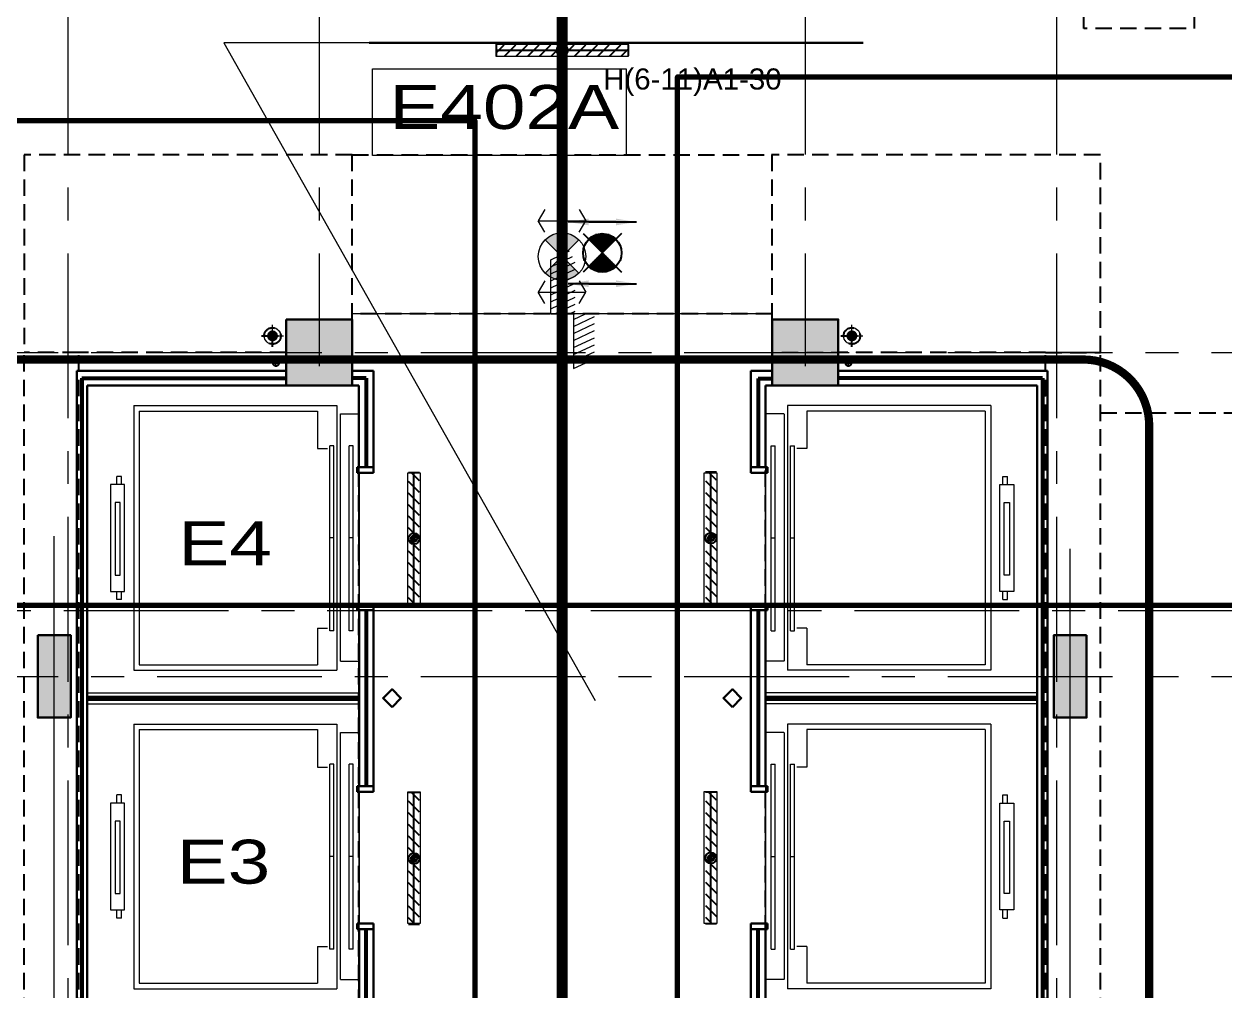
# Model space of a CAD drawing. Header units: inches. Extents: x -26500 to 0, y -3347 to 2257.
# Drawn here: x -22877 to -22439.6, y 788.6 to 1140.7 of the extents above; entities that cross this region are included whole.
import ezdxf
from ezdxf import colors
from ezdxf.entities.mleader import LeaderData, LeaderLine
from ezdxf.math import Vec2, Vec3

# ---------------------------------------------------------------- set-up
doc = ezdxf.new("R2010")
doc.units = ezdxf.units.IN
doc.header["$LTSCALE"] = 48
doc.header["$MEASUREMENT"] = 0
for name, pattern in [('A104$0$CENTER', [2, 1.25, -0.25, 0.25, -0.25]), ('A604$0$HIDDEN2', [0.1875, 0.125, -0.0625]), ('DASHED2', [0.375, 0.25, -0.125]), ('HIDDEN2', [0.1875, 0.125, -0.0625]), ('Matchline$0$DASHED', [0.75, 0.5, -0.25]), ('NB - 5th floor_plan$0$HIDDEN2', [0.1875, 0.125, -0.0625])]:
    doc.linetypes.add(name, pattern=pattern)
for name, color, linetype in [('A-Detl-Iden', 3, 'Continuous'), ('A104$0$A-ANNO-NOTE', 8, 'Continuous'), ('A104$0$A-ANNO-PATT- 4-12', 8, 'Continuous'), ('A104$0$A-ANNO-PATT-1-12', 8, 'Continuous'), ('A104$0$A-AREA-IDEN', 8, 'Continuous'), ('A104$0$A-COLS FLR 4-12', 8, 'Continuous'), ('A104$0$A-COLS-COL4-12', 8, 'Continuous'), ('A104$0$A-DOOR-FRAM', 8, 'Continuous'), ('A104$0$A-ELEV-DDBT', 8, 'Continuous'), ('A104$0$A-FLOR-EVTR', 8, 'Continuous'), ('A104$0$A-FLOR-OPENING', 8, 'Continuous'), ('A104$0$A-FLOR-SLAB', 8, 'Continuous'), ('A104$0$A-FLOR-SLEEVE', 8, 'Continuous'), ('A104$0$A-GRID-GRDP0-15', 8, 'Continuous'), ('A104$0$A-Roof-leader', 8, 'Continuous'), ('A104$0$A-SLAB-DEPRESSION', 8, 'Continuous'), ('A104$0$A-WALL-FULL-INTR', 8, 'Continuous'), ('A104$0$bc104 - A-WALL-FIRE', 8, 'Continuous'), ('A104$0$E-RISER-SLEEVE', 8, 'Continuous'), ('A104$0$Level 19', 8, 'Continuous'), ('A104$0$Level 46', 8, 'Continuous'), ('A104$0$S-BEAM-ELEV', 8, 'Continuous'), ('A604$0$A-COLS-COL1-12', 8, 'Continuous'), ('A604$0$A-FLOR-OPENING', 8, 'Continuous'), ('A604$0$A-FLOR-SLEEVE', 8, 'Continuous'), ('A604$0$br604_br604 - E-Lite', 3, 'Continuous'), ('A604$0$Level 36', 8, 'Continuous'), ('A604$0$stcbeams', 8, 'A604$0$HIDDEN2'), ('ANNTEXT', 6, 'Continuous'), ('CLEAR', 1, 'HIDDEN2'), ('E-FIRE', 234, 'Continuous'), ('E-Lite', 53, 'Continuous'), ('E-Lite-Emer', 13, 'Continuous'), ('E-Lite-Exit', 13, 'Continuous'), ('E-Powr-Circ', 232, 'Continuous'), ('HAEQUIP', 94, 'Continuous'), ('M-HVAC-EQPM-FPTD', 94, 'Continuous'), ('Matchline$0$Match Line', 5, 'Matchline$0$DASHED'), ('NB - 5th floor_plan$0$stcbeams', 1, 'NB - 5th floor_plan$0$HIDDEN2'), ('NB - 5th floor_plan$0$STCCOLS1', 1, 'NB - 5th floor_plan$0$HIDDEN2'), ('NB - 5th floor_plan$0$STDROPS', 1, 'NB - 5th floor_plan$0$HIDDEN2'), ('NB - 5th floor_plan$0$STSBEAMS1', 1, 'NB - 5th floor_plan$0$HIDDEN2'), ('NB - 5th floor_plan$0$STSLABEDGE', 1, 'NB - 5th floor_plan$0$HIDDEN2'), ('NB - 5th floor_plan$0$STWETSTACK', 1, 'NB - 5th floor_plan$0$HIDDEN2'), ('XREF', 7, 'Continuous')]:
    doc.layers.add(name, color=color, linetype=linetype)
doc.layers.add('E-Fire-Covr', color=240, linetype='Continuous', lineweight=70, plot=False)
doc.styles.add('A104$0$style-Arial', font='arial.ttf')
doc.styles.add('M08', font='arial.ttf', dxfattribs={"height": 7.68})
doc.styles.add('MAMEP ANNO', font='arial.ttf', dxfattribs={"height": 0.101562})

# ---------------------------------------------------------------- blocks, each defined once
blk = doc.blocks.new('*U410')
at = {"layer": 'A104$0$Level 46', "linetype": 'Continuous', "lineweight": 0}
for p, q in [((-7.98, 18.17), (-1.09, 21.44)), ((-7.98, 15.62), (-0.1, 19.36)), ((-7.98, 13.07), (0.88, 17.28)), ((-7.98, 10.52), (0.88, 14.73)), ((-7.98, 7.97), (0.88, 12.18)), ((-7.98, 5.42), (0.88, 9.63)), ((-7.98, 2.87), (0.88, 7.08)), ((-7.98, 0.32), (0.88, 4.52)), ((-6.54, -1.55), (0.88, 1.97)), ((-1.16, -1.55), (0.88, -0.58)), ((0.37, -3.59), (4.66, -1.55)), ((0.37, -6.14), (7.98, -2.52)), ((0.37, -8.69), (7.98, -5.07)), ((0.37, -11.24), (7.98, -7.62)), ((0.37, -13.79), (7.98, -10.18)), ((0.37, -16.34), (7.98, -12.73)), ((0.37, -18.89), (7.98, -15.28)), ((0.37, -21.44), (7.98, -17.83))]:
    blk.add_line(p, q, dxfattribs=at)
at = {"layer": 'A104$0$Level 46', "linetype": 'Continuous', "lineweight": 13}
for p, q in [((-7.98, -1.55), (-7.98, 18.17)), ((-7.98, -1.55), (0.37, -1.55)), ((0.37, -1.55), (0.37, -21.44))]:
    blk.add_line(p, q, dxfattribs=at)
blk = doc.blocks.new('A104$0$STEP_1')
at = {"layer": 'A104$0$Level 46', "linetype": 'Continuous', "lineweight": 13}
blk.add_blockref('*U410', (-0.37, 1.55), dxfattribs=at)
blk = doc.blocks.new('A104')
at = {"layer": 'A104$0$A-Roof-leader', "lineweight": 13}
h = blk.add_hatch(color=256, dxfattribs=at)
edge = h.paths.add_edge_path()
edge.add_arc((-22786.5278, 1027.1697), 2, 0, 360)
at = {"layer": 'A104$0$A-Roof-leader', "lineweight": 13, "extrusion": (0, 0, -1)}
h = blk.add_hatch(color=256, dxfattribs=at)
edge = h.paths.add_edge_path()
edge.add_arc((22575.5194, 1027.1697), 2, 0, 360)
at = {"layer": 'A104$0$A-ANNO-PATT- 4-12', "lineweight": 30, "extrusion": (0, 0, -1)}
blk.add_solid([(22872.0236, 918.1574), (22860.0236, 918.1574), (22872.0236, 888.1574), (22860.0236, 888.1574)], dxfattribs=at)
at = {"layer": 'A104$0$A-ANNO-PATT- 4-12', "lineweight": 30}
blk.add_solid([(-22490.0241, 918.1574), (-22502.0241, 918.1574), (-22490.0241, 888.1574), (-22502.0241, 888.1574)], dxfattribs=at)
at = {"layer": 'A104$0$A-ANNO-PATT-1-12', "lineweight": 30}
for points in [[(-22757.5235, 1009.1645, 0), (-22757.5235, 1033.1645, 0), (-22781.5235, 1009.1645, 0), (-22781.5235, 1033.1645, 0)], [(-22580.5238, 1009.1645), (-22580.5238, 1033.1645), (-22604.5238, 1009.1645), (-22604.5238, 1033.1645)]]:
    blk.add_solid(points, dxfattribs=at)
at = {"layer": 'A104$0$A-AREA-IDEN', "lineweight": 30}
blk.add_line((-22751.3606, 1133.9371, 0.2066), (-22571.4122, 1133.9371, 0.2066), dxfattribs=at)
at = {"layer": 'A104$0$A-AREA-IDEN', "lineweight": 0, "elevation": 0.2066, "flags": 128}
blk.add_lwpolyline([(-22751.3606, 1133.9371), (-22804.253, 1133.9371), (-22668.9594, 894.3776)], dxfattribs=at)
at = {"layer": 'A104$0$A-AREA-IDEN', "lineweight": 13}
blk.add_3dface([(-22750.1608, 1124.4203, 0.2066), (-22657.7228, 1124.4203, 0.2066), (-22657.7228, 1092.8908, 0.2066), (-22750.1608, 1092.8908, 0.2066)], dxfattribs=at)
at = {"layer": 'A104$0$A-COLS FLR 4-12', "lineweight": 0}
blk.add_line((-22496.0241, 629.1593), (-22496.0241, 949.6689), dxfattribs=at)
at = {"layer": 'A104$0$A-COLS-COL4-12', "lineweight": 0}
for p, q in [((-22866.0236, 633.7113), (-22866.0236, 954.2209)), ((-22496.0241, 629.1593), (-22496.0241, 949.6689))]:
    blk.add_line(p, q, dxfattribs=at)
at = {"layer": 'A104$0$A-COLS-COL4-12', "lineweight": 30}
for points in [[(-22872.0236, 918.1574), (-22860.0236, 918.1574), (-22860.0236, 888.1574), (-22872.0236, 888.1574)], [(-22490.0241, 918.1574), (-22502.0241, 918.1574), (-22502.0241, 888.1574), (-22490.0241, 888.1574)]]:
    blk.add_3dface(points, dxfattribs=at)
at = {"layer": 'A104$0$A-DOOR-FRAM', "lineweight": 30}
for p, q in [((-22755.7558, 979.3481), (-22755.7558, 977.3479)), ((-22749.76, 979.348), (-22755.7558, 979.3481)), ((-22755.7558, 977.3479), (-22749.76, 977.3479)), ((-22749.76, 977.3479), (-22749.76, 979.3481)), ((-22612.2994, 979.3478), (-22606.2911, 979.3481)), ((-22612.2994, 977.3477), (-22612.2994, 979.3478)), ((-22606.2911, 977.3479), (-22612.2994, 977.3477)), ((-22606.2911, 979.3481), (-22606.2911, 977.3479)), ((-22749.7583, 929.348), (-22755.7549, 929.3479)), ((-22755.7549, 929.3479), (-22755.7549, 927.3479)), ((-22755.7549, 927.3479), (-22749.7583, 927.3479)), ((-22749.7583, 927.3479), (-22749.7583, 929.348)), ((-22612.2951, 927.3479), (-22612.2951, 929.348)), ((-22612.2951, 929.348), (-22606.2921, 929.3479)), ((-22606.2921, 927.3479), (-22612.2951, 927.3479)), ((-22606.2921, 929.3479), (-22606.2921, 927.3479)), ((-22755.7558, 863.1618), (-22755.7558, 861.1617)), ((-22749.7574, 863.1618), (-22755.7558, 863.1618)), ((-22749.7574, 861.1617), (-22749.7574, 863.1618)), ((-22612.2942, 861.1617), (-22612.2942, 863.1618)), ((-22612.2942, 863.1618), (-22606.2911, 863.1618)), ((-22606.2911, 863.1618), (-22606.2911, 861.1617)), ((-22755.7558, 861.1617), (-22749.7574, 861.1617)), ((-22606.2911, 861.1617), (-22612.2942, 861.1617)), ((-22755.7545, 813.1617), (-22755.7545, 811.1616)), ((-22749.7582, 813.1617), (-22755.7545, 813.1617)), ((-22755.7545, 811.1616), (-22749.7582, 811.1616)), ((-22749.7582, 811.1616), (-22749.7582, 813.1617)), ((-22612.2934, 811.1616), (-22612.2934, 813.1617)), ((-22612.2934, 813.1617), (-22606.2925, 813.1617)), ((-22606.2925, 811.1616), (-22612.2934, 811.1616)), ((-22606.2925, 813.1617), (-22606.2925, 811.1616))]:
    blk.add_line(p, q, dxfattribs=at)
at = {"layer": 'A104$0$A-ELEV-DDBT', "lineweight": 30}
for points in [[(-22743.01, 892.0047), (-22746.26, 895.2547), (-22743.01, 898.5047), (-22739.76, 895.2547)], [(-22619.0435, 892.0047), (-22622.2935, 895.2547), (-22619.0435, 898.5047), (-22615.7935, 895.2547)]]:
    blk.add_3dface(points, dxfattribs=at)
at = {"layer": 'A104$0$A-FLOR-EVTR', "lineweight": 0}
for p, q in [((-22837.0915, 1001.7717), (-22837.0915, 905.3965)), ((-22837.0915, 1001.7717), (-22763.0877, 1001.7717)), ((-22763.0877, 1001.7717), (-22763.0877, 905.3965)), ((-22598.9592, 1001.7717), (-22598.9592, 905.3965)), ((-22524.9554, 1001.7717), (-22598.9592, 1001.7717)), ((-22524.9554, 1001.7717), (-22524.9554, 905.3965)), ((-22835.0914, 999.7716), (-22770.0881, 999.7716)), ((-22835.0914, 999.7716), (-22835.0914, 907.3966)), ((-22770.0881, 999.7716), (-22770.0881, 986.1371)), ((-22761.8377, 998.743), (-22761.8376, 908.7377)), ((-22761.7752, 998.743), (-22754.9922, 998.743)), ((-22600.2718, 998.743), (-22607.0548, 998.743)), ((-22600.2093, 998.743), (-22600.2093, 908.7377)), ((-22526.9555, 999.7716), (-22591.9589, 999.7716)), ((-22591.9589, 999.7716), (-22591.9588, 986.1371)), ((-22526.9555, 999.7716), (-22526.9555, 907.3966)), ((-22770.0881, 986.1371), (-22766.4858, 986.1371)), ((-22765.6785, 919.779), (-22765.6785, 987.1553)), ((-22764.1784, 987.1553), (-22765.6785, 987.1553)), ((-22764.1784, 919.779), (-22764.1784, 987.1553)), ((-22758.6232, 919.7779), (-22758.6233, 987.1553)), ((-22757.1232, 987.1553), (-22758.6233, 987.1553)), ((-22757.1232, 919.7779), (-22757.1232, 987.1553)), ((-22604.9238, 919.7779), (-22604.9238, 987.1553)), ((-22604.9238, 987.1553), (-22603.4237, 987.1553)), ((-22603.4237, 919.7779), (-22603.4237, 987.1553)), ((-22597.8686, 919.779), (-22597.8686, 987.1553)), ((-22597.8686, 987.1553), (-22596.3685, 987.1553)), ((-22596.3685, 919.779), (-22596.3685, 987.1553)), ((-22591.9588, 986.1371), (-22595.5612, 986.1371)), ((-22841.4907, 976.0007), (-22843.1712, 976.0007)), ((-22843.1712, 973.0425), (-22843.1712, 976.0007)), ((-22841.4907, 976.0007), (-22842.628, 976.0002)), ((-22841.4907, 973.0425), (-22841.4907, 976.0007)), ((-22520.5563, 973.0425), (-22520.5563, 976.0007)), ((-22520.5563, 976.0007), (-22518.8758, 976.0007)), ((-22520.5563, 976.0007), (-22519.419, 976.0002)), ((-22518.8758, 973.0425), (-22518.8758, 976.0007)), ((-22840.4399, 973.042), (-22845.4739, 973.0425)), ((-22845.4739, 973.0425), (-22845.4734, 934.1262)), ((-22840.4394, 934.1262), (-22840.4399, 973.042)), ((-22521.6075, 934.1262), (-22521.6071, 973.042)), ((-22521.6071, 973.042), (-22516.573, 973.0425)), ((-22516.573, 973.0425), (-22516.5735, 934.1262)), ((-22842.0339, 966.4426), (-22843.8804, 966.4426)), ((-22843.8804, 966.4426), (-22843.8804, 940.043)), ((-22842.0339, 940.0425), (-22842.0339, 966.4426)), ((-22520.0131, 966.4426), (-22518.1665, 966.4426)), ((-22520.0131, 940.0425), (-22520.0131, 966.4426)), ((-22518.1665, 966.4426), (-22518.1665, 940.043)), ((-22764.1784, 953.5888), (-22765.6784, 953.5888)), ((-22757.1232, 953.5841), (-22758.6232, 953.5841)), ((-22604.9238, 953.5841), (-22603.4237, 953.5841)), ((-22597.8686, 953.5888), (-22596.3685, 953.5888)), ((-22843.8804, 940.043), (-22842.0339, 940.0425)), ((-22518.1665, 940.043), (-22520.0131, 940.0425)), ((-22845.4734, 934.1262), (-22840.4394, 934.1262)), ((-22843.1702, 931.1686), (-22843.1692, 934.1262)), ((-22841.4912, 931.168), (-22841.4902, 934.1257)), ((-22516.5735, 934.1262), (-22521.6075, 934.1262)), ((-22520.5558, 931.168), (-22520.5568, 934.1257)), ((-22518.8767, 931.1686), (-22518.8777, 934.1262)), ((-22841.4912, 931.168), (-22843.1702, 931.1675)), ((-22841.4912, 931.168), (-22842.6285, 931.168)), ((-22520.5558, 931.168), (-22518.8767, 931.1675)), ((-22520.5558, 931.168), (-22519.4185, 931.168)), ((-22770.0881, 920.7621), (-22766.4857, 920.7621)), ((-22770.0881, 920.7621), (-22770.0881, 907.3966)), ((-22764.1784, 919.779), (-22765.6785, 919.779)), ((-22757.1232, 919.7779), (-22758.6232, 919.7779)), ((-22604.9238, 919.7779), (-22603.4237, 919.7779)), ((-22597.8686, 919.779), (-22596.3685, 919.779)), ((-22591.9589, 920.7621), (-22595.5613, 920.7621)), ((-22591.9589, 920.7621), (-22591.9589, 907.3966)), ((-22837.0915, 905.3965), (-22763.0877, 905.3965)), ((-22835.0914, 907.3966), (-22770.0881, 907.3966)), ((-22761.7751, 908.7377), (-22755.0161, 908.7378)), ((-22600.2718, 908.7377), (-22607.0309, 908.7378)), ((-22524.9554, 905.3965), (-22598.9592, 905.3965)), ((-22526.9555, 907.3966), (-22591.9589, 907.3966)), ((-22837.0915, 885.7793), (-22837.0915, 789.4041)), ((-22837.0915, 885.7793), (-22763.0877, 885.7793)), ((-22835.0914, 883.7792), (-22770.0881, 883.7792)), ((-22835.0914, 883.7792), (-22835.0914, 791.4042)), ((-22770.0881, 883.7792), (-22770.0881, 870.1447)), ((-22763.0877, 885.7793), (-22763.0877, 789.4041)), ((-22598.9592, 885.7793), (-22598.9592, 789.4041)), ((-22524.9554, 885.7793), (-22598.9592, 885.7793)), ((-22526.9555, 883.7792), (-22591.9589, 883.7792)), ((-22591.9589, 883.7792), (-22591.9588, 870.1447)), ((-22526.9555, 883.7792), (-22526.9555, 791.4042)), ((-22524.9554, 885.7793), (-22524.9554, 789.4041)), ((-22761.8377, 882.7506), (-22761.8376, 792.7453)), ((-22761.7752, 882.7506), (-22754.9922, 882.7506)), ((-22600.2718, 882.7506), (-22607.0548, 882.7506)), ((-22600.2093, 882.7506), (-22600.2093, 792.7453)), ((-22765.6785, 803.7866), (-22765.6785, 871.1629)), ((-22764.1784, 871.1629), (-22765.6785, 871.1629)), ((-22764.1784, 803.7866), (-22764.1784, 871.1629)), ((-22758.6232, 803.7855), (-22758.6233, 871.1629)), ((-22757.1232, 871.1629), (-22758.6233, 871.1629)), ((-22757.1232, 803.7855), (-22757.1232, 871.1629)), ((-22604.9238, 803.7855), (-22604.9238, 871.1629)), ((-22604.9238, 871.1629), (-22603.4237, 871.1629)), ((-22603.4237, 803.7855), (-22603.4237, 871.1629)), ((-22597.8686, 803.7866), (-22597.8686, 871.1629)), ((-22597.8686, 871.1629), (-22596.3685, 871.1629)), ((-22596.3685, 803.7866), (-22596.3685, 871.1629)), ((-22770.0881, 870.1447), (-22766.4858, 870.1447)), ((-22591.9588, 870.1447), (-22595.5612, 870.1447)), ((-22841.4907, 860.0082), (-22843.1712, 860.0082)), ((-22843.1712, 857.0501), (-22843.1712, 860.0082)), ((-22841.4907, 860.0082), (-22842.628, 860.0078)), ((-22841.4907, 857.0501), (-22841.4907, 860.0082)), ((-22520.5563, 857.0501), (-22520.5563, 860.0082)), ((-22520.5563, 860.0082), (-22518.8758, 860.0082)), ((-22520.5563, 860.0082), (-22519.419, 860.0078)), ((-22518.8758, 857.0501), (-22518.8758, 860.0082)), ((-22840.4399, 857.0496), (-22845.4739, 857.0501)), ((-22845.4739, 857.0501), (-22845.4734, 818.1337)), ((-22840.4394, 818.1337), (-22840.4399, 857.0496)), ((-22521.6075, 818.1337), (-22521.6071, 857.0496)), ((-22521.6071, 857.0496), (-22516.573, 857.0501)), ((-22516.573, 857.0501), (-22516.5735, 818.1337)), ((-22842.0339, 850.4502), (-22843.8804, 850.4502)), ((-22843.8804, 850.4502), (-22843.8804, 824.0506)), ((-22842.0339, 824.0501), (-22842.0339, 850.4502)), ((-22520.0131, 850.4502), (-22518.1665, 850.4502)), ((-22520.0131, 824.0501), (-22520.0131, 850.4502)), ((-22518.1665, 850.4502), (-22518.1665, 824.0506)), ((-22764.1784, 837.5963), (-22765.6784, 837.5963)), ((-22757.1232, 837.5917), (-22758.6232, 837.5917)), ((-22604.9238, 837.5917), (-22603.4237, 837.5917)), ((-22597.8686, 837.5963), (-22596.3685, 837.5963)), ((-22843.8804, 824.0506), (-22842.0339, 824.0501)), ((-22518.1665, 824.0506), (-22520.0131, 824.0501)), ((-22845.4734, 818.1337), (-22840.4394, 818.1337)), ((-22843.1702, 815.1761), (-22843.1692, 818.1338)), ((-22841.4912, 815.1756), (-22841.4902, 818.1332)), ((-22516.5735, 818.1337), (-22521.6075, 818.1337)), ((-22520.5558, 815.1756), (-22520.5568, 818.1332)), ((-22518.8767, 815.1761), (-22518.8777, 818.1338)), ((-22841.4912, 815.1756), (-22843.1702, 815.1751)), ((-22841.4912, 815.1756), (-22842.6285, 815.1756)), ((-22520.5558, 815.1756), (-22518.8767, 815.1751)), ((-22520.5558, 815.1756), (-22519.4185, 815.1756)), ((-22770.0881, 804.7697), (-22766.4857, 804.7697)), ((-22770.0881, 804.7697), (-22770.0881, 791.4042)), ((-22764.1784, 803.7866), (-22765.6785, 803.7866)), ((-22757.1232, 803.7855), (-22758.6232, 803.7855)), ((-22604.9238, 803.7855), (-22603.4237, 803.7855)), ((-22597.8686, 803.7866), (-22596.3685, 803.7866)), ((-22591.9589, 804.7697), (-22595.5613, 804.7697)), ((-22591.9589, 804.7697), (-22591.9589, 791.4042)), ((-22761.7751, 792.7453), (-22755.0161, 792.7453)), ((-22600.2718, 792.7453), (-22607.0309, 792.7453)), ((-22837.0915, 789.4041), (-22763.0877, 789.4041)), ((-22835.0914, 791.4042), (-22770.0881, 791.4042)), ((-22524.9554, 789.4041), (-22598.9592, 789.4041)), ((-22526.9555, 791.4042), (-22591.9589, 791.4042))]:
    blk.add_line(p, q, dxfattribs=at)
at = {"layer": 'A104$0$A-FLOR-OPENING', "lineweight": 0}
for points in [[(-22854.0323, 1009.1646), (-22755.0473, 1009.1646), (-22755.0473, 549.1634), (-22854.0323, 549.1634)], [(-22508.0235, 1009.1644), (-22607.0218, 1009.1644), (-22607.0218, 549.163), (-22508.0235, 549.163)]]:
    blk.add_3dface(points, dxfattribs=at)
at = {"layer": 'A104$0$A-FLOR-SLAB', "lineweight": 0}
for p, q in [((-22755.0297, 1009.1645), (-22757.5235, 1009.1645)), ((-22755.0297, 943.6233), (-22755.0297, 1009.1645))]:
    blk.add_line(p, q, dxfattribs=at)
at = {"layer": 'A104$0$A-FLOR-SLEEVE', "lineweight": 0}
for p, q in [((-22786.5278, 1023.1697), (-22786.5278, 1031.1697)), ((-22786.5278, 1023.1697), (-22786.5278, 1031.1697)), ((-22575.5194, 1023.1697), (-22575.5194, 1031.1697)), ((-22575.5194, 1023.1697), (-22575.5194, 1031.1697)), ((-22790.5278, 1027.1697), (-22782.5278, 1027.1697)), ((-22790.5278, 1027.1697), (-22782.5278, 1027.1697)), ((-22579.5194, 1027.1697), (-22571.5194, 1027.1697)), ((-22579.5194, 1027.1697), (-22571.5194, 1027.1697))]:
    blk.add_line(p, q, dxfattribs=at)
at = {"layer": 'A104$0$A-FLOR-SLEEVE', "lineweight": 13}
for centre in [(-22786.5278, 1027.1697), (-22786.5278, 1027.1697), (-22575.5194, 1027.1697), (-22575.5194, 1027.1697)]:
    blk.add_circle(centre, 3, dxfattribs=at)
at = {"layer": 'A104$0$A-GRID-GRDP0-15', "linetype": 'A104$0$CENTER', "lineweight": 0}
for p, q in [((-22861.0236, 2113.2362), (-22861.0236, -797.9051)), ((-22769.5278, 2113.2362), (-22769.5278, 1016.1072)), ((-22592.5194, 2113.2362), (-22592.5194, 1016.1072)), ((-22501.0236, 2113.2362), (-22501.0236, -676.9042)), ((-23884.5631, 1021.1697), (-20452.7577, 1021.1697)), ((-24110.5721, 927.1574), (-20437.5384, 927.1574)), ((-23884.5631, 903.1574), (-20364.9322, 903.1574))]:
    blk.add_line(p, q, dxfattribs=at)
at = {"layer": 'A104$0$A-SLAB-DEPRESSION', "lineweight": 0}
for p, q in [((-22604.5238, 1035.1489), (-22757.5235, 1035.1489)), ((-22757.5235, 1033.1489), (-22757.5235, 1035.1489)), ((-22604.5238, 1033.1489), (-22604.5238, 1035.1489))]:
    blk.add_line(p, q, dxfattribs=at)
at = {"layer": 'A104$0$A-WALL-FULL-INTR', "lineweight": 30}
for p, q in [((-22857.7818, 1014.4353), (-22781.5235, 1014.4354)), ((-22857.7818, 1014.4353), (-22857.7794, 543.9097)), ((-22757.5235, 1014.4342), (-22749.7581, 1014.4337)), ((-22749.7581, 1014.4337), (-22749.76, 979.348)), ((-22604.5238, 1014.4342), (-22612.3013, 1014.4337)), ((-22612.3013, 1014.4337), (-22612.2994, 979.3478)), ((-22504.2673, 1014.4353), (-22580.5238, 1014.4354)), ((-22504.2673, 1014.4353), (-22504.2697, 543.8923)), ((-22854.031, 1009.1644), (-22854.0303, 549.1634)), ((-22854.0242, 1009.1644), (-22781.5232, 1009.1645)), ((-22826.9812, 1009.1644), (-22755.0297, 1009.1645)), ((-22755.0297, 1009.1645), (-22755.0291, 979.3447)), ((-22607.0297, 1009.1645), (-22607.0291, 979.3481)), ((-22604.5238, 1009.1645), (-22607.0297, 1009.1645)), ((-22508.0254, 1009.1644), (-22583.5238, 1009.1645)), ((-22508.0235, 1009.1644), (-22508.0242, 549.1631)), ((-22755.0231, 927.3478), (-22755.024, 863.1618)), ((-22749.7583, 927.3479), (-22749.7592, 863.1618)), ((-22612.2951, 927.3479), (-22612.2942, 863.1618)), ((-22607.0239, 927.3478), (-22607.0229, 863.1618)), ((-22755.0241, 747.1573), (-22755.0224, 811.1616)), ((-22749.7599, 747.1574), (-22749.7582, 811.1616)), ((-22612.2936, 747.1574), (-22612.2953, 811.1616)), ((-22607.0229, 747.1573), (-22607.0246, 813.1617))]:
    blk.add_line(p, q, dxfattribs=at)
at = {"layer": 'A104$0$bc104 - A-WALL-FIRE', "lineweight": 53}
for p, q in [((-22855.9124, 1011.8103), (-22781.5235, 1011.8104)), ((-22855.9124, 1011.8103), (-22855.9124, 546.5384)), ((-22752.3833, 1011.8105), (-22757.5235, 1011.8105)), ((-22752.3833, 1011.8105), (-22752.385, 979.3482)), ((-22609.6762, 1011.6937), (-22604.5238, 1011.6937)), ((-22609.6762, 1011.6937), (-22609.6744, 979.348)), ((-22506.0553, 1011.8103), (-22580.5238, 1011.8104)), ((-22506.0553, 1011.8103), (-22506.0553, 546.5173)), ((-22752.3833, 927.3479), (-22752.3842, 863.1619)), ((-22609.6701, 927.3479), (-22609.6692, 863.1619)), ((-22752.3849, 747.1574), (-22752.3832, 811.1617)), ((-22609.6686, 747.1574), (-22609.6703, 811.1617))]:
    blk.add_line(p, q, dxfattribs=at)
at = {"layer": 'A104$0$E-RISER-SLEEVE', "lineweight": 0}
for p, q in [((-22786.4601, 1017.1574), (-22784.0871, 1017.1574)), ((-22785.2736, 1015.9709), (-22785.2736, 1018.3439)), ((-22577.9601, 1017.1574), (-22575.5871, 1017.1574)), ((-22576.7736, 1015.9709), (-22576.7736, 1018.3439))]:
    blk.add_line(p, q, dxfattribs=at)
at = {"layer": 'A104$0$E-RISER-SLEEVE', "lineweight": 13}
for centre in [(-22785.2736, 1017.1574), (-22576.7736, 1017.1574)]:
    blk.add_circle(centre, 1, dxfattribs=at)
at = {"layer": 'A104$0$Level 19', "lineweight": 0}
for p, q in [((-22754.9786, 977.3479), (-22754.9777, 929.3479)), ((-22607.0683, 977.3479), (-22607.0693, 929.3479)), ((-22754.9786, 861.1617), (-22754.9773, 813.1617)), ((-22607.0683, 861.1617), (-22607.0696, 813.1617))]:
    blk.add_line(p, q, dxfattribs=at)
at = {"layer": 'A104$0$S-BEAM-ELEV', "lineweight": 13}
for p, q in [((-22854.1192, 897.1644), (-22754.9989, 897.1645)), ((-22507.9278, 897.1644), (-22607.0481, 897.1645)), ((-22854.1192, 893.1644), (-22754.9989, 893.1645)), ((-22507.9278, 893.1644), (-22607.0481, 893.1645))]:
    blk.add_line(p, q, dxfattribs=at)
at = {"layer": 'A104$0$Level 46', "lineweight": 13}
blk.add_blockref('A104$0$STEP_1', (-22676.852, 1035.1484), dxfattribs=at)
at = {"layer": 'A104$0$A-ANNO-NOTE', "lineweight": 70, "style": 'A104$0$style-Arial', "width": 1.246875}
for s, p in [('E4', (-22820.8417, 943.6601)), ('E3', (-22821.4368, 827.6956))]:
    blk.add_text(s, height=16, dxfattribs=at).set_placement(p)
at = {"layer": 'A104$0$A-AREA-IDEN', "lineweight": 30, "style": 'A104$0$style-Arial', "width": 1.246875}
blk.add_text('E402A', height=16, dxfattribs=at).set_placement((-22743.9767, 1102.5335, 0.2066))
blk = doc.blocks.new('Matchline')
at = {"layer": 'Matchline$0$Match Line', "color": 5, "lineweight": 0, "const_width": 4}
blk.add_lwpolyline([(-22681.02, 2080.37), (-22681.02, -161.85)], dxfattribs=at)
blk = doc.blocks.new('NB - 5th floor_plan')
at = {"layer": 'NB - 5th floor_plan$0$stcbeams', "color": 1, "linetype": 'NB - 5th floor_plan$0$HIDDEN2'}
for p, q in [((-22877.0242, 537.1727), (-22877.0242, 1021.1644)), ((-22857.0242, 1021.1644), (-22877.0242, 1021.1644)), ((-22857.0242, 537.1727), (-22857.0242, 1021.1644)), ((-22781.5235, 1021.1644, 0), (-22857.0242, 1021.1644, 0)), ((-22505.0261, 1021.1644, 0), (-22580.5238, 1021.1644, 0)), ((-22505.0261, 537.1631, 0), (-22505.0261, 1021.1645, 0)), ((-22505.0242, 1021.1645), (-22485.0261, 1021.1645)), ((-22485.0261, 537.1631, 0), (-22485.0261, 1021.1645, 0))]:
    blk.add_line(p, q, dxfattribs=at)
at = {"layer": 'NB - 5th floor_plan$0$STCCOLS1', "color": 1, "linetype": 'NB - 5th floor_plan$0$HIDDEN2', "elevation": 0}
for points in [[(-22781.5235, 1033.1645), (-22757.5235, 1033.1645), (-22757.5235, 1009.1645), (-22781.5235, 1009.1645)], [(-22604.5238, 1033.1645), (-22580.5238, 1033.1645), (-22580.5238, 1009.1645), (-22604.5238, 1009.1645)]]:
    blk.add_lwpolyline(points, close=True, dxfattribs=at)
at = {"layer": 'NB - 5th floor_plan$0$STCCOLS1', "color": 1, "linetype": 'NB - 5th floor_plan$0$HIDDEN2'}
for points in [[(-22872.0236, 888.1574), (-22860.0236, 888.1574), (-22860.0236, 918.1574), (-22872.0236, 918.1574)], [(-22502.0241, 888.1574), (-22490.0241, 888.1574), (-22490.0241, 918.1574), (-22502.0241, 918.1574)]]:
    blk.add_lwpolyline(points, close=True, dxfattribs=at)
at = {"layer": 'NB - 5th floor_plan$0$STDROPS', "color": 1, "linetype": 'NB - 5th floor_plan$0$HIDDEN2'}
for p, q in [((-22757.5278, 1033.1489, 0), (-22757.5278, 1093.149, 0)), ((-22757.5278, 1093.149, 0), (-22604.5236, 1093.1489)), ((-22604.5194, 1033.1489, 0), (-22604.5194, 1093.1489, 0)), ((-22485.0261, 999.1574), (-22249.769, 999.1574))]:
    blk.add_line(p, q, dxfattribs=at)
for points in [[(-22757.5278, 1093.1489), (-22877.0242, 1093.1489), (-22877.0242, 1021.1489)], [(-22485.0258, 1021.1645), (-22485.0264, 1093.1489), (-22604.7738, 1093.1489)]]:
    blk.add_lwpolyline(points, dxfattribs=at)
at = {"layer": 'NB - 5th floor_plan$0$STSBEAMS1', "color": 1, "linetype": 'NB - 5th floor_plan$0$HIDDEN2', "ltscale": 0.4, "const_width": 2, "elevation": 0}
for points in [[(-22854.0324, 895.167), (-22755.0319, 895.1625)], [(-22607.0209, 895.1667), (-22508.025, 895.1622)]]:
    blk.add_lwpolyline(points, dxfattribs=at)
at = {"layer": 'NB - 5th floor_plan$0$STSLABEDGE', "color": 1, "linetype": 'NB - 5th floor_plan$0$HIDDEN2'}
for p, q in [((-22604.5238, 1035.1489), (-22757.5235, 1035.1489)), ((-22757.5235, 1033.1489), (-22757.5235, 1035.1489)), ((-22604.5238, 1033.1489), (-22604.5238, 1035.1489))]:
    blk.add_line(p, q, dxfattribs=at)
for points in [[(-22854.0242, 549.1632), (-22755.0392, 549.1632), (-22755.0392, 1009.1644), (-22854.0242, 1009.1644)], [(-22607.0218, 1009.1644), (-22508.0235, 1009.1644), (-22508.0235, 549.163), (-22607.0218, 549.163)]]:
    blk.add_lwpolyline(points, close=True, dxfattribs=at)
at = {"layer": 'NB - 5th floor_plan$0$STWETSTACK', "color": 1, "linetype": 'NB - 5th floor_plan$0$HIDDEN2'}
for p, q in [((-22786.5265, 1023.1691, -0.0063), (-22786.5265, 1031.1691, -0.0063)), ((-22575.518, 1023.1691, -0.0063), (-22575.518, 1031.1691, -0.0063)), ((-22790.5265, 1027.1691, -0.0063), (-22782.5265, 1027.1691, -0.0063)), ((-22579.518, 1027.1691, -0.0063), (-22571.518, 1027.1691, -0.0063))]:
    blk.add_line(p, q, dxfattribs=at)
at = {"layer": 'NB - 5th floor_plan$0$STWETSTACK', "color": 1, "linetype": 'Continuous', "lineweight": 0}
for p, q in [((-22786.4588, 1017.1568, -0.0063), (-22784.0857, 1017.1568, -0.0063)), ((-22785.2723, 1015.9703, -0.0063), (-22785.2723, 1018.3433, -0.0063)), ((-22577.9588, 1017.1568, -0.0063), (-22575.5857, 1017.1568, -0.0063)), ((-22576.7723, 1015.9703, -0.0063), (-22576.7723, 1018.3433, -0.0063))]:
    blk.add_line(p, q, dxfattribs=at)
at = {"layer": 'NB - 5th floor_plan$0$STWETSTACK', "color": 1, "linetype": 'NB - 5th floor_plan$0$HIDDEN2'}
for centre, radius in [((-22786.5265, 1027.1691, -0.0063), 3), ((-22575.518, 1027.1691, -0.0063), 3), ((-22785.2723, 1017.1568, -0.0063), 1), ((-22576.7723, 1017.1568, -0.0063), 1)]:
    blk.add_circle(centre, radius, dxfattribs=at)
blk = doc.blocks.new('A604')
at = {"layer": 'A604$0$Level 36', "lineweight": 30, "extrusion": (0, 0, -1)}
for points in [[(22681.08, 1056.1), (22674.97, 1062.2), (22675.2, 1062.43), (22675.45, 1062.65), (22675.76, 1062.9), (22676.07, 1063.13), (22676.4, 1063.35), (22676.68, 1063.53), (22676.98, 1063.7), (22677.3, 1063.87), (22677.81, 1064.09), (22678.46, 1064.33), (22678.9, 1064.46), (22679.29, 1064.55), (22679.87, 1064.65), (22680.55, 1064.72), (22681.18, 1064.73), (22681.9, 1064.7), (22682.64, 1064.59), (22683.08, 1064.5), (22683.83, 1064.29), (22684.56, 1064), (22685.34, 1063.61), (22686.15, 1063.09), (22686.71, 1062.65), (22687.19, 1062.2)], [(22680.99, 1047.46), (22680.26, 1047.49), (22679.52, 1047.6), (22679.09, 1047.69), (22678.34, 1047.9), (22677.6, 1048.19), (22676.82, 1048.58), (22676.01, 1049.1), (22675.46, 1049.54), (22674.97, 1049.99), (22681.08, 1056.1), (22687.19, 1049.99), (22686.96, 1049.77), (22686.71, 1049.54), (22686.41, 1049.29), (22686.09, 1049.06), (22685.77, 1048.84), (22685.48, 1048.66), (22685.18, 1048.49), (22684.86, 1048.33), (22684.35, 1048.1), (22683.7, 1047.86), (22683.26, 1047.74), (22682.88, 1047.64), (22682.3, 1047.54), (22681.62, 1047.47)]]:
    blk.add_hatch(color=256, dxfattribs=at).paths.add_polyline_path(points)
at = {"layer": 'A604$0$A-COLS-COL1-12', "lineweight": 30}
for points in [[(-22781.52, 1033.16, 0), (-22781.52, 1009.16, 0), (-22757.52, 1009.16, 0), (-22757.52, 1033.16, 0)], [(-22604.52, 1033.16), (-22604.52, 1009.16), (-22580.52, 1009.16), (-22580.52, 1033.16)]]:
    blk.add_3dface(points, dxfattribs=at)
at = {"layer": 'A604$0$A-FLOR-OPENING', "lineweight": 0}
for points in [[(-22854.03, 1009.16), (-22755.05, 1009.16), (-22755.05, 549.16), (-22854.03, 549.16)], [(-22508.02, 1009.16), (-22607.02, 1009.16), (-22607.02, 549.16), (-22508.02, 549.16)]]:
    blk.add_3dface(points, dxfattribs=at)
at = {"layer": 'A604$0$A-FLOR-SLEEVE', "lineweight": 0}
for p, q in [((-22786.53, 1023.17), (-22786.53, 1031.17)), ((-22786.53, 1023.17), (-22786.53, 1031.17)), ((-22575.52, 1023.17), (-22575.52, 1031.17)), ((-22575.52, 1023.17), (-22575.52, 1031.17)), ((-22790.53, 1027.17), (-22782.53, 1027.17)), ((-22790.53, 1027.17), (-22782.53, 1027.17)), ((-22579.52, 1027.17), (-22571.52, 1027.17)), ((-22579.52, 1027.17), (-22571.52, 1027.17))]:
    blk.add_line(p, q, dxfattribs=at)
at = {"layer": 'A604$0$A-FLOR-SLEEVE', "lineweight": 13}
for centre in [(-22786.53, 1027.17), (-22786.53, 1027.17), (-22575.52, 1027.17), (-22575.52, 1027.17)]:
    blk.add_circle(centre, 3, dxfattribs=at)
at = {"layer": 'A604$0$br604_br604 - E-Lite', "lineweight": 13}
for points in [[(-22705.02, 1133.41), (-22657.02, 1133.41), (-22657.02, 1128.91), (-22705.02, 1128.91)], [(-22732.77, 977.34), (-22732.77, 929.34), (-22737.27, 929.34), (-22737.27, 977.34)], [(-22624.77, 977.31), (-22624.77, 929.31), (-22629.27, 929.31), (-22629.27, 977.31)], [(-22732.77, 861.17), (-22732.77, 813.17), (-22737.27, 813.17), (-22737.27, 861.17)], [(-22624.77, 861.24), (-22624.77, 813.24), (-22629.27, 813.24), (-22629.27, 861.24)]]:
    blk.add_3dface(points, dxfattribs=at)
at = {"layer": 'A604$0$Level 36', "lineweight": 13}
for p, q in [((-22687.32, 1073.24, 0.01), (-22689.72, 1069.08, 0.01)), ((-22674.84, 1073.24, 0.01), (-22672.44, 1069.08, 0.01)), ((-22689.72, 1069.08, 0.01), (-22672.44, 1069.08, 0.01)), ((-22687.32, 1064.93, 0.01), (-22689.72, 1069.08, 0.01)), ((-22674.84, 1064.93, 0.01), (-22672.44, 1069.08, 0.01)), ((-22674.97, 1049.99, 0.01), (-22687.19, 1062.2, 0.01)), ((-22674.97, 1062.2, 0.01), (-22687.19, 1049.99, 0.01)), ((-22687.32, 1047.26, 0.01), (-22689.72, 1043.11, 0.01)), ((-22674.84, 1047.26, 0.01), (-22672.44, 1043.11, 0.01)), ((-22689.72, 1043.11, 0.01), (-22672.44, 1043.11, 0.01)), ((-22687.32, 1038.95, 0.01), (-22689.72, 1043.11, 0.01)), ((-22674.84, 1038.95, 0.01), (-22672.44, 1043.11, 0.01))]:
    blk.add_line(p, q, dxfattribs=at)
blk.add_circle((-22681.08, 1056.1, 0.01), 8.64, dxfattribs=at)
at = {"layer": 'A604$0$stcbeams', "lineweight": 0}
for p, q in [((-22877.02, 537.17), (-22877.02, 1021.16)), ((-22857.02, 1021.16), (-22877.02, 1021.16)), ((-22857.02, 537.17), (-22857.02, 1021.16)), ((-22781.52, 1021.16, 0), (-22857.02, 1021.16, 0)), ((-22505.03, 1021.16, 0), (-22604.01, 1021.16, 0)), ((-22505.03, 537.16, 0), (-22505.03, 1021.16, 0)), ((-22485.03, 1021.16, 0), (-22505.03, 1021.16, 0)), ((-22485.03, 537.16, 0), (-22485.03, 1021.16, 0))]:
    blk.add_line(p, q, dxfattribs=at)
blk = doc.blocks.new('LFIND4')
for p, q in [((-24, 2), (-24, -2)), ((24, 0), (-24, 0)), ((24, 2), (24, -2))]:
    blk.add_line(p, q)
for radius in [2, 1.12, 0.5]:
    blk.add_circle((0, 0), radius)
blk = doc.blocks.new('*U149')
at = {"layer": 'E-Fire-Covr'}
blk.add_lwpolyline([(10.15, 322), (318, 322), (318, -314), (-318, -314), (-318, 322), (-9.51, 322)], dxfattribs=at)
blk = doc.blocks.new('FPTD INT')
at = {"layer": 'CLEAR', "flags": 128}
blk.add_lwpolyline([(-26603.13, -1659.44), (-26603.13, -1701.44), (-26562.88, -1701.44), (-26562.88, -1659.44)], dxfattribs=at)
at = {"layer": 'E-Powr-Circ'}
for p, q in [((-26589.13, -1665.19), (-26579.13, -1659.44)), ((-26579.13, -1665.19), (-26589.13, -1659.44))]:
    blk.add_line(p, q, dxfattribs=at)
at = {"layer": 'HAEQUIP'}
for p, q in [((-26562.88, -1632.94), (-26603.13, -1632.94)), ((-26603.13, -1632.94), (-26603.13, -1659.44)), ((-26562.88, -1659.44), (-26562.88, -1632.94)), ((-26603.13, -1659.44), (-26562.88, -1659.44))]:
    blk.add_line(p, q, dxfattribs=at)
for points in [[(-26560.88, -1653.01), (-26560.88, -1637.26), (-26562.88, -1637.26), (-26562.88, -1653.01)], [(-26603.13, -1651.19), (-26603.13, -1641.19), (-26609.13, -1641.19), (-26609.13, -1651.19)], [(-26579.13, -1659.44), (-26589.13, -1659.44), (-26589.13, -1665.19), (-26579.13, -1665.19)]]:
    blk.add_lwpolyline(points, close=True, dxfattribs=at)
blk = doc.blocks.new('*U172')
at = {"color": 0, "linetype": 'ByBlock'}
for p, q in [((7, 7), (-7, -7)), ((-7, 7), (7, -7)), ((4.79, 5.1), (-4.79, 5.1)), ((4.38, 4.38), (-4.38, 4.38)), ((3.87, 5.83), (-3.87, 5.83)), ((2.44, 6.56), (-2.44, 6.56)), ((3.65, 3.65), (-3.65, 3.65)), ((2.92, 2.92), (-2.92, 2.92)), ((2.19, 2.19), (-2.19, 2.19)), ((1.46, 1.46), (-1.46, 1.46)), ((0.73, 0.73), (-0.73, 0.73)), ((3.65, -3.65), (-3.65, -3.65)), ((2.92, -2.92), (-2.92, -2.92)), ((2.19, -2.19), (-2.19, -2.19)), ((1.46, -1.46), (-1.46, -1.46)), ((0.73, -0.73), (-0.73, -0.73)), ((4.79, -5.1), (-4.79, -5.1)), ((4.38, -4.38), (-4.38, -4.38)), ((3.87, -5.83), (-3.87, -5.83)), ((2.44, -6.56), (-2.44, -6.56))]:
    blk.add_line(p, q, dxfattribs=at)
blk.add_circle((0, 0), 7, dxfattribs=at)
at = {"color": 21, "linetype": 'ByBlock'}
ml = blk.add_multileader_mtext('Standard', dxfattribs=at)
ml.set_content('', color=21, style='MAMEP ANNO')
ml.set_leader_properties(color=256)
ml.build(insert=Vec2(0, 0))
ml.multileader.update_dxf_attribs({"has_dogleg": 0, "text_right_attachment_type": 3, "dogleg_length": 3.84, "arrow_head_size": 7.5, "scale": 96})
ctx = ml.context
ctx.base_point, ctx.scale, ctx.char_height, ctx.arrow_head_size, ctx.landing_gap_size, ctx.plane_origin = Vec3(12.43, 11.25), 96, 7.5, 7.5, 3.75, Vec3(-12.43, 11.25)
ctx.right_attachment = 3
notes = []
notes.append((ctx, [(0, (1, 1, 0), (-356.57, 11.25), (1, 0), 369, [(0, [(-12.43, 11.25)], 0, [])])]))
ctx.mtext.insert, ctx.mtext.flow_direction = Vec3(16.18, 15), 5
ml = blk.add_multileader_mtext('Standard', dxfattribs=at)
ml.set_content('', color=21, style='MAMEP ANNO')
ml.set_leader_properties(color=256)
ml.build(insert=Vec2(0, 0))
ml.multileader.update_dxf_attribs({"has_dogleg": 0, "text_right_attachment_type": 3, "dogleg_length": 3.84, "arrow_head_size": 7.5, "scale": 96})
ctx = ml.context
ctx.base_point, ctx.scale, ctx.char_height, ctx.arrow_head_size, ctx.landing_gap_size, ctx.plane_origin = Vec3(-19.93, 11.25), 96, 7.5, 7.5, 3.75, Vec3(12.43, 11.25)
ctx.right_attachment, ctx.text_align_type = 3, 2
notes.append((ctx, [(0, (1, 1, 0), (356.57, 11.25), (-1, 0), 369, [(0, [(12.43, 11.25)], 0, [])])]))
ctx.mtext.insert, ctx.mtext.alignment, ctx.mtext.flow_direction = Vec3(-16.18, 15), 3, 5
ml = blk.add_multileader_mtext('Standard', dxfattribs=at)
ml.set_content('', color=21, style='MAMEP ANNO')
ml.set_leader_properties(color=256)
ml.build(insert=Vec2(0, 0))
ml.multileader.update_dxf_attribs({"has_dogleg": 0, "text_right_attachment_type": 3, "dogleg_length": 3.84, "arrow_head_size": 7.5, "scale": 96})
ctx = ml.context
ctx.base_point, ctx.scale, ctx.char_height, ctx.arrow_head_size, ctx.landing_gap_size, ctx.plane_origin = Vec3(12.43, -11.25), 96, 7.5, 7.5, 3.75, Vec3(-12.43, -11.25)
ctx.right_attachment = 3
notes.append((ctx, [(0, (1, 1, 0), (-356.57, -11.25), (1, 0), 369, [(0, [(-12.43, -11.25)], 0, [])])]))
ctx.mtext.insert, ctx.mtext.flow_direction = Vec3(16.18, -7.5), 5
ml = blk.add_multileader_mtext('Standard', dxfattribs=at)
ml.set_content('', color=21, style='MAMEP ANNO')
ml.set_leader_properties(color=256)
ml.build(insert=Vec2(0, 0))
ml.multileader.update_dxf_attribs({"has_dogleg": 0, "text_right_attachment_type": 3, "dogleg_length": 3.84, "arrow_head_size": 7.5, "scale": 96})
ctx = ml.context
ctx.base_point, ctx.scale, ctx.char_height, ctx.arrow_head_size, ctx.landing_gap_size, ctx.plane_origin = Vec3(-19.93, -11.25), 96, 7.5, 7.5, 3.75, Vec3(12.43, -11.25)
ctx.right_attachment, ctx.text_align_type = 3, 2
notes.append((ctx, [(0, (1, 1, 0), (356.57, -11.25), (-1, 0), 369, [(0, [(12.43, -11.25)], 0, [])])]))
ctx.mtext.insert, ctx.mtext.alignment, ctx.mtext.flow_direction = Vec3(-16.18, -7.5), 3, 5
for ctx, leaders in notes:
    for number, flags, end, landing, length, lines in leaders:
        leader = LeaderData()
        leader.index, (leader.has_last_leader_line, leader.has_dogleg_vector, leader.attachment_direction) = number, flags
        leader.last_leader_point, leader.dogleg_vector, leader.dogleg_length = Vec3(end), Vec3(landing), length
        for number, points, colour, breaks in lines:
            line = LeaderLine()
            line.index, line.vertices, line.color, line.breaks = number, Vec3.list(points), colors.encode_raw_color(colour), breaks
            leader.lines.append(line)
        ctx.leaders.append(leader)

msp = doc.modelspace()

# ---------------------------------------------------------------- hatches: boundary and pattern name
at = {"layer": 'E-Lite-Emer'}
h = msp.add_hatch(dxfattribs=at)
h.set_pattern_fill('ANSI31', color=256, scale=24, angle=180, style=0)
h.set_pattern_definition([(225, (-24776.5473, 3852.9135), (2.1213203, -2.1213203), [])])
h.paths.add_polyline_path([(-22657.02, 1133.16), (-22705.02, 1133.16), (-22705.02, 1129.16), (-22657.02, 1129.16)])
h = msp.add_hatch(dxfattribs=at)
h.set_pattern_fill('ANSI31', color=256, scale=24, angle=90, style=0)
h.set_pattern_definition([(135, (-20013.2723, 3048.868), (-2.1213203, -2.1213203), [])])
h.paths.add_polyline_path([(-22733.02, 929.34), (-22733.02, 977.34), (-22737.02, 977.34), (-22737.02, 929.34)])
h = msp.add_hatch(dxfattribs=at)
h.set_pattern_fill('ANSI31', color=256, scale=24, angle=90, style=0)
h.set_pattern_definition([(135, (-19905.1352, 3049.0624), (-2.1213203, -2.1213203), [])])
h.paths.add_polyline_path([(-22624.89, 929.54), (-22624.89, 977.54), (-22628.89, 977.54), (-22628.89, 929.54)])
h = msp.add_hatch(dxfattribs=at)
h.set_pattern_fill('ANSI31', color=256, scale=24, angle=90, style=0)
h.set_pattern_definition([(135, (-20013.2723, 2932.368), (-2.1213203, -2.1213203), [])])
h.paths.add_polyline_path([(-22733.02, 812.84), (-22733.02, 860.84), (-22737.02, 860.84), (-22737.02, 812.84)])
h = msp.add_hatch(dxfattribs=at)
h.set_pattern_fill('ANSI31', color=256, scale=24, angle=90, style=0)
h.set_pattern_definition([(135, (-19905.1352, 2932.5624), (-2.1213203, -2.1213203), [])])
h.paths.add_polyline_path([(-22624.89, 813.04), (-22624.89, 861.04), (-22628.89, 861.04), (-22628.89, 813.04)])

# ---------------------------------------------------------------- linework, layer by layer
at = {"layer": 'A-Detl-Iden', "linetype": 'DASHED2', "const_width": 3, "flags": 128}
msp.add_lwpolyline([(-23819.09, 1018.57), (-22491.25, 1018.57, -0.414214), (-22467.25, 994.57), (-22467.25, 520.94, -0.414214), (-22491.25, 496.94), (-23819.09, 496.94, -0.414214), (-23843.09, 520.94), (-23843.09, 994.57, -0.414214)], format="xyb", close=True, dxfattribs=at)

# ---------------------------------------------------------------- block references
at = {"layer": 'E-FIRE'}
for p in [(-22591.71, 1243.01), (-22321.02, 799.57), (-23030.79, 783.61)]:
    msp.add_blockref('*U149', p, dxfattribs=at)
at = {"layer": 'E-Lite'}
msp.add_blockref('LFIND4', (-22681.02, 1131.16), dxfattribs=at)
at = {"layer": 'E-Lite', "rotation": 269.9999999999999}
for p in [(-22735.02, 953.34), (-22626.89, 953.54), (-22735.02, 836.84), (-22626.89, 837.04)]:
    msp.add_blockref('LFIND4', p, dxfattribs=at)
at = {"layer": 'E-Lite-Exit'}
msp.add_blockref('*U172', (-22666.41, 1057.41), dxfattribs=at)
at = {"layer": 'M-HVAC-EQPM-FPTD', "xscale": -1}
msp.add_blockref('FPTD INT', (-49053.96, 2840.6), dxfattribs=at)
at = {"layer": 'XREF'}
for name in ['A104', 'Matchline', 'NB - 5th floor_plan', 'A604']:
    msp.add_blockref(name, (0, 0), dxfattribs=at)

# ---------------------------------------------------------------- texts
at = {"layer": 'ANNTEXT', "insert": (-22666.11, 1124.57), "char_height": 7.68, "attachment_point": 1, "style": 'M08'}
msp.add_mtext_dynamic_manual_height_columns('H(6-11)A1-30', width=59.1811, gutter_width=1, heights=[0], dxfattribs=at)

doc.saveas('drawing.dxf')
